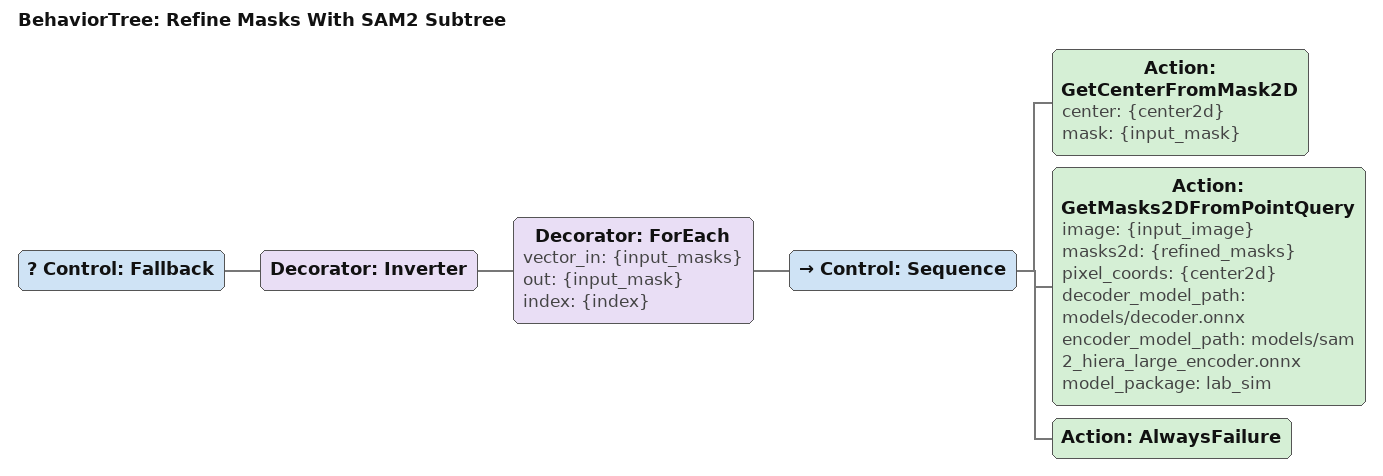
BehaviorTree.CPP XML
<?xml version="1.0" encoding="UTF-8" ?>
<root BTCPP_format="4" main_tree_to_execute="Refine Masks With SAM2 Subtree">
  <BehaviorTree ID="Refine Masks With SAM2 Subtree" _description="">
    <Control ID="Fallback">
      <Decorator ID="Inverter">
        <Decorator
          ID="ForEach"
          vector_in="{input_masks}"
          out="{input_mask}"
          index="{index}"
        >
          <Control ID="Sequence">
            <Action
              ID="GetCenterFromMask2D"
              center="{center2d}"
              mask="{input_mask}"
            />
            <Action
              ID="GetMasks2DFromPointQuery"
              image="{input_image}"
              masks2d="{refined_masks}"
              pixel_coords="{center2d}"
              decoder_model_path="models/decoder.onnx"
              encoder_model_path="models/sam2_hiera_large_encoder.onnx"
              model_package="lab_sim"
            />
            <Action ID="AlwaysFailure" />
          </Control>
        </Decorator>
      </Decorator>
    </Control>
  </BehaviorTree>
</root>
